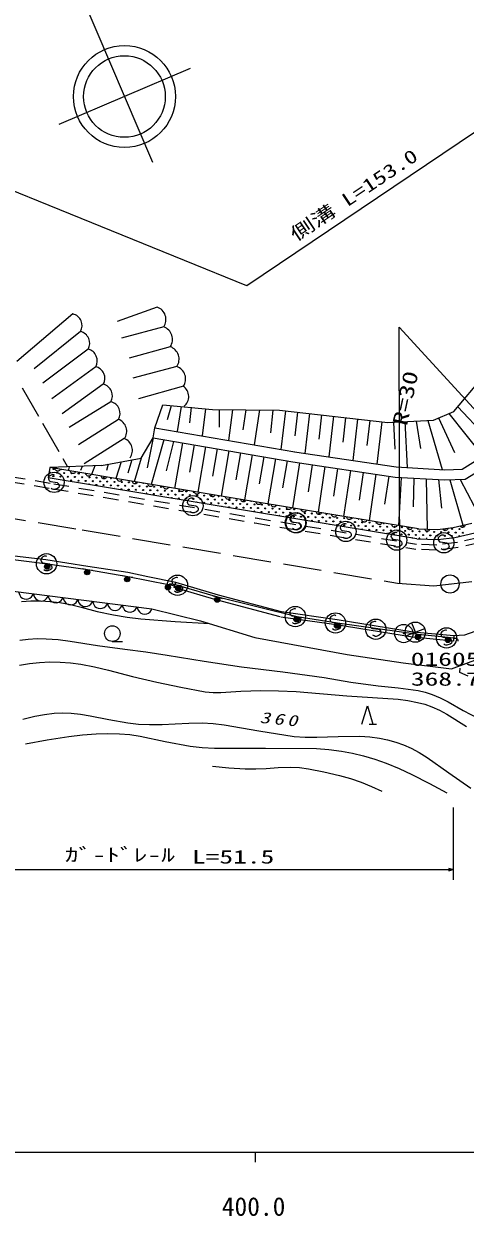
# Model space of a CAD drawing. Units: millimetres, scale not verified. Extents: x 27877 to 667877, y 22695 to 382695.
# Drawn here: x 433196 to 476453, y 201410 to 318330 of the extents above; entities that cross this region are included whole.
import ezdxf
from ezdxf.enums import TextEntityAlignment as Align

# ---------------------------------------------------------------- set-up
doc = ezdxf.new("R2010")
doc.units = ezdxf.units.MM
doc.header["$LTSCALE"] = 1000
for name, pattern in [('USER1', [5, 3.75, -1.25]), ('USER2', [2.5, 1.5, -1]), ('USER4', [4, 3.2, -0.8])]:
    doc.linetypes.add(name, pattern=pattern)
doc.layers.add('S-SUV', color=7, linetype='Continuous', lineweight=13)
doc.layers.add('S-SUV-LWCN', color=7, linetype='Continuous', lineweight=13)
doc.styles.add('ＭＳ ゴシック', font='')
doc.styles.get('ＭＳ ゴシック').set_extended_font_data('MS Gothic')

# ---------------------------------------------------------------- blocks, each defined once
blk = doc.blocks.new('BUHIN1')
at = {"color": 7, "linetype": 'Continuous', "lineweight": 13}
for p, q in [((-995, 0), (995, 0)), ((0, 995), (0, -995))]:
    blk.add_line(p, q, dxfattribs=at)
blk.add_circle((0, 0), 995, dxfattribs=at)
blk = doc.blocks.new('BUHIN3')
at = {"color": 7, "linetype": 'Continuous', "lineweight": 13}
blk.add_lwpolyline([(-410, 321), (0, 0), (-517, 55)], dxfattribs=at)
blk = doc.blocks.new('BUHIN10')
at = {"color": 7, "linetype": 'Continuous', "lineweight": 13}
for radius in [896, 27]:
    blk.add_circle((0, 0), radius, dxfattribs=at)
blk = doc.blocks.new('BUHIN12')
at = {"color": 7, "linetype": 'Continuous', "lineweight": 13}
for radius in [249, 220, 191, 161, 132, 97.5, 67.5, 38.8, 7.5]:
    blk.add_circle((-116, -220), radius, dxfattribs=at)
blk = doc.blocks.new('BUHIN13')
at = {"color": 7, "linetype": 'Continuous', "lineweight": 13}
for radius in [249, 220, 191, 161, 132, 97.5, 67.5, 38.8, 7.5]:
    blk.add_circle((-124, -216), radius, dxfattribs=at)
blk = doc.blocks.new('BUHIN14')
at = {"color": 7, "linetype": 'Continuous', "lineweight": 13}
for radius in [249, 220, 191, 161, 132, 97.5, 67.5, 38.8, 7.5]:
    blk.add_circle((-128, -213), radius, dxfattribs=at)
blk = doc.blocks.new('BUHIN15')
at = {"color": 7, "linetype": 'Continuous', "lineweight": 13}
for radius in [249, 220, 191, 161, 132, 97.5, 67.5, 38.8, 7.5]:
    blk.add_circle((-146, -202), radius, dxfattribs=at)
blk = doc.blocks.new('BUHIN16')
at = {"color": 7, "linetype": 'Continuous', "lineweight": 13}
for radius in [249, 220, 191, 161, 132, 97.5, 67.5, 38.8, 7.5]:
    blk.add_circle((-154, -195), radius, dxfattribs=at)
blk = doc.blocks.new('BUHIN19')
at = {"color": 7, "linetype": 'Continuous', "lineweight": 13}
for radius in [249, 220, 191, 161, 132, 97.5, 67.5, 38.8, 7.5]:
    blk.add_circle((-137, -208), radius, dxfattribs=at)
blk = doc.blocks.new('BUHIN20')
at = {"color": 7, "linetype": 'Continuous', "lineweight": 13}
for radius in [249, 220, 191, 161, 132, 97.5, 67.5, 38.8, 7.5]:
    blk.add_circle((-132, -211), radius, dxfattribs=at)
blk = doc.blocks.new('BUHIN21')
at = {"color": 7, "linetype": 'Continuous', "lineweight": 13}
for radius in [249, 220, 191, 161, 132, 97.5, 67.5, 38.8, 7.5]:
    blk.add_circle((-124, -216), radius, dxfattribs=at)
blk = doc.blocks.new('BUHIN22')
at = {"color": 7, "linetype": 'Continuous', "lineweight": 13}
for radius in [249, 220, 191, 161, 132, 97.5, 67.5, 38.8, 7.5]:
    blk.add_circle((-121, -217), radius, dxfattribs=at)
blk = doc.blocks.new('BUHIN46')
at = {"color": 7, "linetype": 'Continuous', "lineweight": 13}
blk.add_lwpolyline([(310, 645), (255, 705), (180, 740), (75, 760), (-80, 760), (-210, 725), (-320, 650), (-385, 540), (-390, 425), (-385, 350), (-345, 250), (-275, 195), (270, -120), (330, -210), (370, -335), (360, -455), (325, -550), (255, -640), (100, -685), (-130, -685), (-230, -670), (-325, -625), (-405, -550), (-475, -435)], dxfattribs=at)
blk.add_circle((0, 0), 995, dxfattribs=at)
blk = doc.blocks.new('BUHIN81')
at = {"color": 7, "linetype": 'Continuous', "lineweight": 13}
blk.add_lwpolyline([(213, -130), (166, -169), (115, -195), (46, -217), (-17, -214), (-76, -198), (-142, -158), (-183, -112), (-214, -58), (-227, 14), (-227, 72), (-213, 130)], dxfattribs=at)
blk = doc.blocks.new('BUHIN82')
at = {"color": 7, "linetype": 'Continuous', "lineweight": 13}
blk.add_lwpolyline([(213, -131), (166, -169), (115, -195), (46, -217), (-17, -214), (-76, -198), (-142, -158), (-183, -112), (-214, -58), (-227, 14), (-227, 72), (-213, 131)], dxfattribs=at)
blk = doc.blocks.new('BUHIN159')
at = {"color": 7, "linetype": 'Continuous', "lineweight": 13}
blk.add_lwpolyline([(-639, 357), (-673, 183), (-666, 16), (-620, -194), (-522, -349), (-399, -481), (-201, -592), (-24, -628), (159, -630), (362, -559), (505, -475), (639, -357)], dxfattribs=at)
blk = doc.blocks.new('BUHIN172')
at = {"color": 7, "linetype": 'Continuous', "lineweight": 13}
blk.add_line((-173, -896), (495, -1166), dxfattribs=at)
blk.add_lwpolyline([(-844, -625), (337, 834), (174, -1036)], dxfattribs=at)
blk = doc.blocks.new('BUHIN176')
at = {"color": 7, "linetype": 'Continuous', "lineweight": 13}
blk.add_line((-287, -709), (636, -1082), dxfattribs=at)
blk.add_circle((0, 0), 765, dxfattribs=at)

msp = doc.modelspace()

# ---------------------------------------------------------------- linework, layer by layer
at = {"layer": 'S-SUV'}
for p, q in [((436015, 327768), (445797, 304761)), ((498975, 322223), (455068, 292651)), ((449500, 313942), (436616, 308464)), ((455068, 292651), (415990, 308479)), ((446265, 290553), (442349, 289146)), ((438006, 289880), (432499, 285231)), ((438750, 288157), (434212, 284497)), ((446907, 288611), (442778, 287494)), ((470055, 263472), (469992, 288585)), ((487590, 269334), (469992, 288585)), ((447550, 286668), (443512, 285537)), ((439494, 286434), (435069, 283089)), ((440239, 284711), (435925, 281560)), ((448192, 284726), (443879, 283579)), ((440983, 282987), (436965, 280092)), ((475353, 280323), (478306, 283853)), ((448834, 282784), (444429, 281560)), ((441727, 281264), (437638, 278746)), ((446049, 278713), (446808, 280965)), ((446808, 280965), (451685, 280502)), ((447632, 280886), (447236, 279484)), ((448622, 280792), (448213, 278341)), ((449600, 280745), (449419, 279191)), ((475723, 280764), (478389, 277958)), ((442472, 279541), (438556, 277033)), ((450990, 280583), (450680, 277918)), ((451685, 280502), (458247, 280455)), ((452342, 280497), (452329, 278780)), ((453654, 280488), (453259, 277475)), ((454966, 280478), (454652, 278521)), ((456279, 280469), (455777, 277042)), ((457591, 280459), (457374, 278226)), ((458247, 280455), (468867, 279233)), ((458837, 280387), (458401, 276592)), ((460017, 280251), (459751, 277935)), ((461197, 280115), (460748, 276212)), ((462377, 279979), (462105, 277613)), ((463557, 279844), (463099, 275860)), ((464737, 279708), (464460, 277294)), ((465917, 279572), (465450, 275509)), ((468867, 279233), (473344, 279468)), ((473344, 279468), (475353, 280323)), ((473847, 279681), (475400, 276290)), ((474851, 280109), (478194, 275921)), ((445880, 277727), (446049, 278713)), ((446049, 278713), (459747, 276361)), ((467097, 279436), (466814, 276975)), ((468277, 279301), (467801, 275158)), ((469427, 279262), (469565, 276633)), ((470546, 279321), (470781, 274839)), ((471665, 279380), (472065, 276699)), ((472785, 279438), (474193, 274626)), ((443038, 277660), (439107, 275197)), ((444704, 275756), (445880, 277727)), ((445880, 277727), (445274, 274794)), ((446931, 277547), (445683, 273160)), ((445880, 277727), (459577, 275375)), ((447861, 277387), (447158, 274506)), ((448734, 277237), (447968, 272780)), ((449875, 277041), (449417, 274371)), ((451017, 276845), (450254, 272401)), ((452158, 276649), (451701, 273986)), ((453299, 276453), (452539, 272022)), ((454441, 276257), (453985, 273602)), ((455582, 276061), (454824, 271642)), ((459725, 276364), (469689, 274876)), ((476148, 274658), (478405, 276051)), ((435745, 274809), (435582, 273823)), ((440796, 275015), (435745, 274809)), ((455476, 271534), (435745, 274809)), ((436377, 274835), (436380, 274756)), ((437640, 274887), (437531, 274513)), ((438902, 274938), (438737, 274520)), ((440165, 274989), (439818, 274133)), ((440796, 275015), (444704, 275756)), ((441448, 275139), (441281, 274520)), ((442750, 275386), (442207, 273737)), ((443776, 275580), (443396, 274284)), ((444704, 275756), (444023, 273435)), ((456724, 275865), (456269, 273218)), ((457865, 275669), (457108, 271262)), ((459007, 275473), (458553, 272833)), ((460203, 275282), (459542, 270857)), ((459577, 275375), (469587, 273880)), ((461454, 275095), (461056, 272428)), ((462705, 274908), (462038, 270441)), ((469689, 274876), (474476, 274610)), ((476445, 273666), (478908, 275187)), ((455312, 270547), (435582, 273823)), ((463957, 274721), (463554, 272029)), ((465208, 274534), (464534, 270026)), ((466459, 274347), (466053, 271630)), ((467710, 274160), (467031, 269610)), ((468962, 273973), (468552, 271231)), ((469587, 273880), (474463, 273609)), ((470197, 273846), (469935, 269127)), ((471415, 273778), (471373, 270973)), ((472634, 273711), (472722, 268784)), ((473853, 273643), (474142, 270847)), ((474463, 273609), (476445, 273666)), ((474476, 274610), (476148, 274658)), ((474958, 273624), (476228, 269160)), ((475949, 273652), (477351, 271036)), ((471882, 268803), (455476, 271534)), ((471717, 267816), (455312, 270547)), ((473734, 268752), (475277, 268932)), ((475277, 268932), (477121, 269374)), ((471717, 267816), (473776, 267750)), ((471750, 268816), (473734, 268752)), ((473776, 267750), (475453, 267945)), ((475453, 267945), (477416, 268416)), ((435356, 265766), (427503, 266693)), ((435514, 265340), (427525, 266332)), ((439464, 265104), (435356, 265766)), ((435514, 265340), (435018, 265408)), ((439445, 264800), (435514, 265340)), ((436010, 265278), (435514, 265340)), ((439445, 264800), (438952, 264886)), ((443376, 264113), (439445, 264800)), ((439940, 264732), (439445, 264800)), ((443385, 264532), (439464, 265104)), ((445364, 264092), (443385, 264532)), ((428333, 263179), (445751, 260975)), ((443376, 264113), (442886, 264212)), ((447368, 263307), (443376, 264113)), ((443869, 264027), (443376, 264113)), ((448083, 263533), (445364, 264092)), ((447858, 263208), (447368, 263307)), ((448401, 263211), (447921, 263352)), ((447943, 263053), (448083, 263533)), ((452291, 262300), (448083, 263533)), ((452212, 262095), (448401, 263211)), ((452150, 261820), (447943, 263053)), ((452212, 262095), (451726, 262214)), ((459981, 260176), (452212, 262095)), ((452692, 261954), (452212, 262095)), ((458457, 260659), (452291, 262300)), ((445751, 260975), (450512, 259801)), ((458328, 260176), (452162, 261817)), ((450512, 259801), (455832, 258156)), ((463828, 259389), (458386, 260164)), ((463899, 259884), (458457, 260659)), ((459981, 260176), (459487, 260254)), ((463928, 259550), (459981, 260176)), ((460466, 260056), (459981, 260176)), ((463928, 259550), (463432, 259619)), ((471359, 258677), (463899, 259884)), ((480560, 259849), (476376, 258383)), ((471279, 258184), (463819, 259391)), ((471857, 258449), (463928, 259550)), ((464421, 259471), (463928, 259550)), ((475355, 258303), (471359, 258677)), ((471857, 258449), (471360, 258500)), ((474782, 258149), (471857, 258449)), ((472353, 258380), (471857, 258449)), ((455832, 258156), (464896, 256476)), ((475308, 257805), (471312, 258180)), ((475279, 258098), (474782, 258149)), ((475355, 258303), (475308, 257805)), ((476376, 258383), (475355, 258303)), ((464896, 256476), (470391, 255671)), ((475116, 255076), (480582, 257106)), ((470391, 255671), (475116, 255076)), ((475944, 254734), (475964, 255140)), ((476754, 254377), (475944, 254734)), ((475308, 234391), (475308, 241497)), ((423786, 235391), (475308, 235391)), ((27877, 207695), (566877, 207695)), ((455877, 207695), (455877, 206695))]:
    msp.add_line(p, q, dxfattribs=at)
at = {"layer": 'S-SUV', "linetype": 'USER4'}
msp.add_line((433031, 282641), (437475, 274880), dxfattribs=at)
at = {"layer": 'S-SUV', "linetype": 'USER2'}
for p, q in [((409534, 277128), (436052, 272738)), ((409631, 277619), (436135, 273231)), ((436052, 272738), (455822, 269391)), ((436135, 273231), (455903, 269884)), ((455822, 269391), (471616, 266810)), ((455903, 269884), (471697, 267303)), ((477844, 267955), (475770, 267491)), ((473682, 266722), (471616, 266810)), ((473662, 267224), (471637, 267309)), ((475713, 267476), (473662, 267224)), ((475774, 266980), (473682, 266722)), ((477986, 267475), (475774, 266980))]:
    msp.add_line(p, q, dxfattribs=at)
at = {"layer": 'S-SUV', "linetype": 'USER1'}
for p, q in [((409929, 273513), (438923, 268698)), ((438923, 268698), (469830, 263489)), ((469830, 263489), (473396, 263217)), ((473396, 263217), (477211, 263653))]:
    msp.add_line(p, q, dxfattribs=at)
at = {"layer": 'S-SUV'}
for points in [[(476442, 269211), (476436, 269150), (476419, 269096), (476385, 269031), (476339, 268989), (476286, 268959), (476210, 268941), (476149, 268944), (476089, 268960), (476028, 269002), (475988, 269043), (475956, 269094)], [(472992, 268776), (472970, 268719), (472938, 268671), (472889, 268617), (472833, 268589), (472774, 268574), (472696, 268576), (472638, 268596), (472584, 268627), (472537, 268684), (472509, 268734), (472492, 268792)], [(474754, 268871), (474741, 268811), (474717, 268759), (474676, 268699), (474625, 268663), (474568, 268639), (474491, 268630), (474431, 268640), (474373, 268664), (474318, 268713), (474283, 268758), (474257, 268813)], [(447371, 263252), (447389, 263295), (447417, 263340), (447458, 263380), (447495, 263404), (447542, 263423), (447593, 263432), (447638, 263431), (447681, 263422), (447921, 263352)], [(447858, 263208), (448103, 263159), (448151, 263144), (448193, 263123), (448232, 263089), (448263, 263053), (448286, 263006), (448301, 262959), (448303, 262907), (448299, 262864)], [(475279, 258098), (475528, 258073), (475577, 258063), (475621, 258046), (475663, 258016), (475697, 257982), (475725, 257938), (475745, 257893), (475752, 257841), (475751, 257798)]]:
    msp.add_lwpolyline(points, dxfattribs=at)
for centre, radius in [((443058, 311203), 5000), ((443058, 311203), 4000), ((435743, 274328), 49.8), ((436085, 273963), 49.8), ((436108, 274670), 49.8), ((436450, 274305), 49.8), ((436792, 273940), 49.8), ((437156, 274282), 49.8), ((437498, 273917), 49.8), ((437840, 273552), 49.8), ((437863, 274259), 49.8), ((438205, 273894), 49.8), ((438570, 274236), 49.8), ((438912, 273872), 49.8), ((439619, 273849), 49.8), ((440325, 273826), 49.8), ((441032, 273803), 49.8), ((438547, 273530), 49.8), ((439254, 273507), 49.8), ((439961, 273484), 49.8), ((440302, 273119), 49.8), ((440667, 273461), 49.8), ((441009, 273096), 49.8), ((441374, 273438), 49.8), ((441716, 273073), 49.8), ((442081, 273415), 49.8), ((442423, 273051), 49.8), ((442765, 272686), 49.8), ((442788, 273393), 49.8), ((443129, 273028), 49.8), ((443471, 272663), 49.8), ((443494, 273370), 49.8), ((443836, 273005), 49.8), ((444178, 272640), 49.8), ((444201, 273347), 49.8), ((444543, 272982), 49.8), ((444885, 272617), 49.8), ((445250, 272959), 49.8), ((445592, 272594), 49.8), ((445956, 272936), 49.8), ((446298, 272572), 49.8), ((446663, 272914), 49.8), ((447005, 272549), 49.8), ((447712, 272526), 49.8), ((448419, 272503), 49.8), ((449125, 272480), 49.8), ((445934, 272230), 49.8), ((446640, 272207), 49.8), ((447347, 272184), 49.8), ((448054, 272161), 49.8), ((448396, 271796), 49.8), ((448761, 272138), 49.8), ((449102, 271774), 49.8), ((449467, 272116), 49.8), ((449809, 271751), 49.8), ((450174, 272093), 49.8), ((450516, 271728), 49.8), ((450858, 271363), 49.8), ((450881, 272070), 49.8), ((451223, 271705), 49.8), ((451565, 271340), 49.8), ((451587, 272047), 49.8), ((451929, 271682), 49.8), ((452271, 271317), 49.8), ((452636, 271659), 49.8), ((452978, 271295), 49.8), ((453343, 271637), 49.8), ((453685, 271272), 49.8), ((454050, 271614), 49.8), ((454392, 271249), 49.8), ((454756, 271591), 49.8), ((455098, 271226), 49.8), ((453320, 270930), 49.8), ((454027, 270907), 49.8), ((454734, 270884), 49.8), ((455440, 270861), 49.8), ((455805, 271203), 49.8), ((456147, 270838), 49.8), ((456489, 270474), 49.8), ((456512, 271180), 49.8), ((456854, 270816), 49.8), ((457196, 270451), 49.8), ((457219, 271158), 49.8), ((457560, 270793), 49.8), ((457902, 270428), 49.8), ((458267, 270770), 49.8), ((458609, 270405), 49.8), ((458951, 270040), 49.8), ((458974, 270747), 49.8), ((459316, 270382), 49.8), ((459681, 270724), 49.8), ((460023, 270359), 49.8), ((460729, 270337), 49.8), ((461436, 270314), 49.8), ((462143, 270291), 49.8), ((459658, 270017), 49.8), ((460365, 269995), 49.8), ((461071, 269972), 49.8), ((461413, 269607), 49.8), ((461778, 269949), 49.8), ((462120, 269584), 49.8), ((462485, 269926), 49.8), ((462827, 269561), 49.8), ((463192, 269903), 49.8), ((463533, 269538), 49.8), ((463875, 269174), 49.8), ((463898, 269880), 49.8), ((464240, 269516), 49.8), ((464582, 269151), 49.8), ((464605, 269858), 49.8), ((464947, 269493), 49.8), ((465289, 269128), 49.8), ((465312, 269835), 49.8), ((465654, 269470), 49.8), ((465996, 269105), 49.8), ((466360, 269447), 49.8), ((466702, 269082), 49.8), ((467067, 269424), 49.8), ((467409, 269060), 49.8), ((467774, 269401), 49.8), ((468116, 269037), 49.8), ((468823, 269014), 49.8), ((469529, 268991), 49.8), ((470236, 268968), 49.8), ((467044, 268718), 49.8), ((467751, 268695), 49.8), ((468458, 268672), 49.8), ((469165, 268649), 49.8), ((469506, 268284), 49.8), ((469871, 268626), 49.8), ((470213, 268261), 49.8), ((470578, 268603), 49.8), ((470920, 268239), 49.8), ((471285, 268581), 49.8), ((471627, 268216), 49.8), ((471992, 268558), 49.8), ((472333, 268193), 49.8), ((472698, 268535), 49.8), ((473040, 268170), 49.8), ((473405, 268512), 49.8), ((473747, 268147), 49.8), ((474112, 268489), 49.8), ((474454, 268124), 49.8), ((474818, 268466), 49.8), ((475160, 268102), 49.8), ((475183, 268808), 49.8), ((475525, 268443), 49.8), ((475890, 268785), 49.8), ((476232, 268421), 49.8)]:
    msp.add_circle(centre, radius, dxfattribs=at)
for centre, radius, start, end in [((445830, 289332), 1296, 326.20256, 70.39644), ((437731, 288740), 1173, 330.23196, 76.49216), ((438476, 287016), 1173, 330.23196, 76.49216), ((446472, 287390), 1296, 326.20256, 70.39644), ((447115, 285447), 1296, 326.20256, 70.39644), ((439220, 285293), 1173, 330.23196, 76.49216), ((439965, 283570), 1173, 330.23196, 76.49216), ((447757, 283505), 1296, 326.20256, 70.39644), ((440709, 281847), 1173, 330.23196, 76.49216), ((448135, 281778), 1224, 308.91531, 55.17551), ((441453, 280124), 1173, 330.23196, 76.49216), ((442049, 278388), 1228, 323.61188, 69.87207), ((442615, 276507), 1228, 323.61188, 69.87207), ((436814, 274647), 49.8, 187.67962, 333.46872), ((437134, 273575), 49.8, 339.20317, 181.94531), ((439277, 274214), 49.8, 159.4545, 1.69384), ((441739, 273780), 49.8, 127.74234, 33.40601), ((439596, 273142), 49.8, 7.42555, 153.72294), ((442058, 272709), 49.8, 41.55551, 119.59298), ((444908, 273324), 49.8, 215.54606, 305.60228), ((447370, 272891), 49.8, 183.26968, 337.87866), ((449832, 272457), 49.8, 155.07525, 6.0731), ((445227, 272253), 49.8, 313.01437, 208.13411), ((447689, 271819), 49.8, 343.53559, 177.61289), ((450151, 271386), 49.8, 11.95182, 149.19666), ((452294, 272024), 49.8, 121.61775, 39.53059), ((455463, 271568), 49.8, 209.80146, 311.31754), ((452613, 270953), 49.8, 48.95639, 112.19209), ((455782, 270496), 49.8, 317.903, 203.19166), ((457925, 271135), 49.8, 181.77486, 339.25902), ((458244, 270063), 49.8, 346.19019, 174.90446), ((460387, 270701), 49.8, 156.53775, 4.49612), ((462850, 270268), 49.8, 127.80096, 33.23291), ((460707, 269630), 49.8, 13.34489, 147.74977), ((463169, 269197), 49.8, 48.85982, 112.23483), ((466018, 269812), 49.8, 221.09693, 299.93695), ((468481, 269379), 49.8, 190.13306, 330.90082), ((470943, 268945), 49.8, 164.71565, 356.31822), ((476255, 269127), 49.8, 144.39656, 62.56644), ((466338, 268740), 49.8, 316.08781, 205.00685), ((468800, 268307), 49.8, 344.67141, 176.42325), ((471262, 267874), 49.8, 11.71355, 149.38111), ((471969, 267851), 49.8, 330.37961, 213.58398), ((472675, 267828), 49.8, 27.1997, 156.76389), ((474477, 268831), 49.8, 178.49396, 14.82497), ((475867, 268079), 49.8, 16.06023, 199.22453)]:
    msp.add_arc(centre, radius, start, end, dxfattribs=at)
at = {"layer": 'S-SUV-LWCN'}
for points in [[(432980, 261671), (433889, 261740), (434812, 261750), (435763, 261696), (436709, 261583), (437774, 261387), (438826, 261132), (440390, 260719), (441973, 260362), (443314, 260151), (444676, 259998), (448040, 259735), (451409, 259524)], [(432793, 257885), (433627, 257997), (434495, 258047), (435369, 258037), (436547, 257948), (437729, 257799), (440421, 257376), (443093, 257017), (445167, 256750), (447240, 256422), (450871, 255829), (454520, 255293), (458577, 254784), (462619, 254216), (465256, 253781), (467922, 253403), (469892, 253212), (471843, 252962), (472545, 252795), (473229, 252570), (474011, 252237), (474777, 251846), (476269, 250991), (477776, 250196)], [(432778, 255446), (433748, 255610), (434727, 255713), (435731, 255759), (436746, 255744), (437766, 255669), (438780, 255534), (440136, 255274), (441478, 254955), (443850, 254341), (446231, 253787), (448594, 253282), (450974, 252835), (451737, 252770), (452512, 252766), (454460, 252897), (456410, 252968), (458160, 252936), (459905, 252843), (464871, 252449), (469874, 252093), (470838, 251974), (471792, 251795), (472502, 251606), (473198, 251357), (473934, 251032), (474656, 250646), (476585, 249419)], [(433090, 250153), (434276, 250440), (435218, 250612), (436175, 250725), (436994, 250765), (437819, 250745), (438748, 250644), (439683, 250482), (441522, 250105), (443380, 249785), (444432, 249667), (445497, 249608), (446763, 249618), (448032, 249689), (449361, 249767), (450687, 249784), (451750, 249725), (452819, 249606), (456244, 249000), (459684, 248452), (460787, 248385), (461901, 248377), (464012, 248451), (466138, 248466), (467100, 248405), (468053, 248284), (468854, 248125), (469650, 247905), (470412, 247633), (471162, 247300), (471959, 246876), (472733, 246395), (474849, 244871), (477010, 243390)], [(433361, 247713), (435469, 248115), (437601, 248460), (438946, 248620), (440299, 248720), (441443, 248747), (442585, 248714), (443600, 248627), (444608, 248480), (447043, 247959), (449495, 247495), (450686, 247371), (451893, 247306), (456882, 247313), (461885, 247269), (463103, 247174), (464323, 247017), (465405, 246817), (466474, 246557), (467606, 246218), (468718, 245822), (469983, 245299), (471223, 244721), (472949, 243837), (474667, 242906)], [(451673, 245522), (453279, 245364), (454895, 245266), (455923, 245263), (456950, 245320), (458136, 245415), (459319, 245448), (460202, 245392), (461083, 245276), (462609, 244974), (464134, 244611), (465207, 244323), (466267, 243977), (467280, 243558), (468284, 243083)]]:
    msp.add_lwpolyline(points, dxfattribs=at)

# ---------------------------------------------------------------- block references
at = {"layer": 'S-SUV', "rotation": 22}
for name, p in [('BUHIN81', (436504, 274683)), ('BUHIN46', (436156, 273371)), ('BUHIN81', (438022, 274432)), ('BUHIN81', (439540, 274180)), ('BUHIN81', (441058, 273928)), ('BUHIN81', (442575, 273676)), ('BUHIN81', (444093, 273424)), ('BUHIN81', (445611, 273172)), ('BUHIN81', (447129, 272920)), ('BUHIN81', (448647, 272668)), ('BUHIN81', (450164, 272416)), ('BUHIN46', (449769, 271076)), ('BUHIN81', (451682, 272164)), ('BUHIN81', (453200, 271912)), ('BUHIN81', (454718, 271660)), ('BUHIN82', (456216, 271410)), ('BUHIN82', (457696, 271163)), ('BUHIN46', (459815, 269417)), ('BUHIN46', (459878, 269399)), ('BUHIN82', (459175, 270916)), ('BUHIN82', (460654, 270669)), ('BUHIN82', (462134, 270422)), ('BUHIN82', (463613, 270175)), ('BUHIN82', (465092, 269928)), ('BUHIN46', (464765, 268557)), ('BUHIN82', (466572, 269681)), ('BUHIN82', (468051, 269433)), ('BUHIN46', (469744, 267707)), ('BUHIN82', (469531, 269186)), ('BUHIN82', (471010, 268939)), ('BUHIN46', (474364, 267444)), ('BUHIN46', (435418, 265386)), ('BUHIN21', (435514, 265340)), ('BUHIN22', (435514, 265340)), ('BUHIN20', (439445, 264800)), ('BUHIN21', (439445, 264800)), ('BUHIN46', (448248, 263277)), ('BUHIN10', (474971, 263397)), ('BUHIN159', (433413, 262536)), ('BUHIN19', (443376, 264113)), ('BUHIN20', (443376, 264113)), ('BUHIN19', (447368, 263307)), ('BUHIN16', (448401, 263211)), ('BUHIN159', (434865, 262353)), ('BUHIN159', (436316, 262169)), ('BUHIN159', (437768, 261985)), ('BUHIN159', (439219, 261802)), ('BUHIN159', (440671, 261618)), ('BUHIN159', (442122, 261434)), ('BUHIN16', (452212, 262095)), ('BUHIN15', (452212, 262095)), ('BUHIN159', (443574, 261251)), ('BUHIN159', (445025, 261067)), ('BUHIN46', (459808, 260203)), ('BUHIN46', (463738, 259580)), ('BUHIN15', (459981, 260176)), ('BUHIN14', (459981, 260176)), ('BUHIN14', (463928, 259550)), ('BUHIN13', (463928, 259550)), ('BUHIN46', (467690, 258968)), ('BUHIN10', (470436, 258543)), ('BUHIN1', (471568, 258675)), ('BUHIN176', (441867, 258541)), ('BUHIN13', (471857, 258449)), ('BUHIN12', (471857, 258449)), ('BUHIN46', (474626, 258111)), ('BUHIN12', (474782, 258149)), ('BUHIN172', (466866, 250549)), ('BUHIN3', (475308, 235391))]:
    msp.add_blockref(name, p, dxfattribs=at)

# ---------------------------------------------------------------- texts
at = {"layer": 'S-SUV', "style": 'ＭＳ ゴシック', "width": 1.35}
for s, height, rotation, p in [('側溝 L=153.0', 1320, 33.8, (460085, 296628)), ('R=30', 1466, 77.8, (471174, 278746))]:
    msp.add_text(s, height=height, rotation=rotation, dxfattribs=at).set_placement(p, align=Align.BOTTOM_LEFT)
at = {"layer": 'S-SUV', "style": 'ＭＳ ゴシック', "width": 1.5}
for s, p in [('01605-2', (471121, 254977)), ('368.775', (471132, 253032)), ('ｶﾞ-ﾄﾞﾚ-ﾙ', (437208, 235783)), ('L=51.5', (449668, 235591))]:
    msp.add_text(s, height=1320, dxfattribs=at).set_placement(p, align=Align.BOTTOM_LEFT)
at = {"layer": 'S-SUV', "style": 'ＭＳ ゴシック'}
msp.add_text('400.0', height=1833, dxfattribs=at).set_placement((452597, 200890), align=Align.BOTTOM_LEFT)
at = {"layer": 'S-SUV', "insert": (456286, 249769), "char_height": 1100, "attachment_point": 7, "rotation": 354.4, "style": 'ＭＳ ゴシック'}
msp.add_mtext('\\T1.33;\\W1.35;\\Q15;360', dxfattribs=at)

doc.saveas('drawing.dxf')
